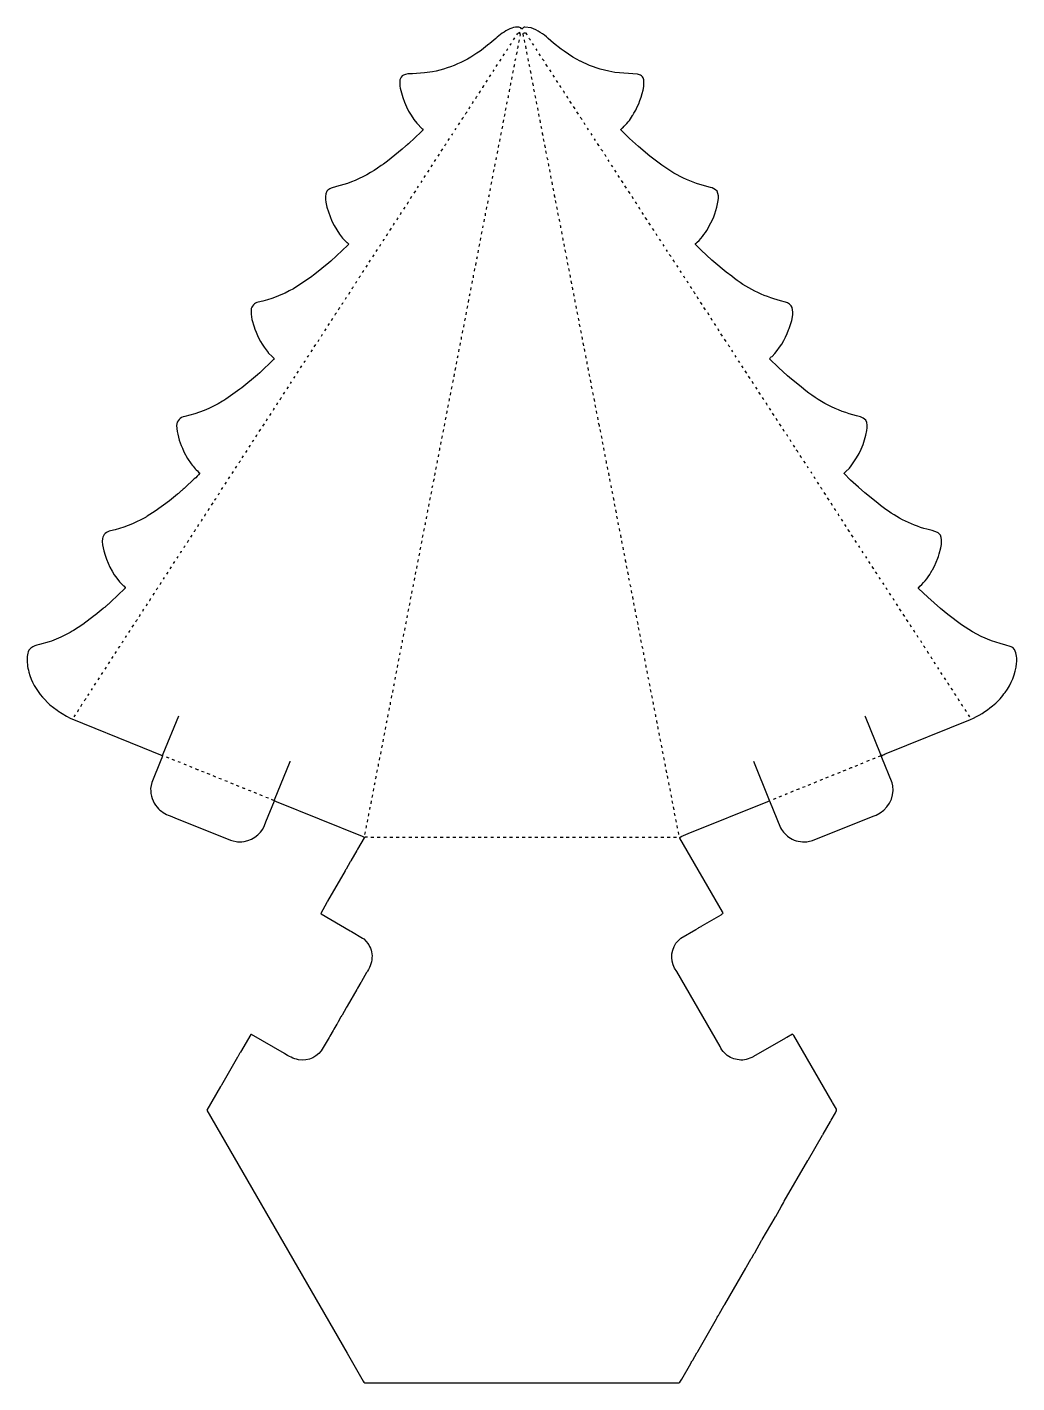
# Model space of a CAD drawing. Extents: x 2 to 7490, y 4 to 5194.
# Drawn here: x 3782 to 7490, y 114 to 5194 of the extents above; entities that cross this region are included whole.
import ezdxf

# ---------------------------------------------------------------- set-up
doc = ezdxf.new("R2010")
doc.units = 0
doc.layers.get('0').update_dxf_attribs({"linetype": 'CONTINUOUS'})

msp = doc.modelspace()

# ---------------------------------------------------------------- linework, layer by layer
at = {"color": 7, "linetype": 'CONTINUOUS'}
for points in [[(5640, 5186), (5637, 5188), (5635, 5188), (5631.82, 5190.76), (5625, 5194, 0.074927), (5598.1, 5190.7, 0.078448), (5543, 5156, -0.150174), (5539, 5153), (5538, 5152), (5516, 5133, -0.150174), (5512, 5130, -0.120676), (5314.923077, 5029.384615), (5301.076923, 5026.615385), (5270.959016, 5022.45082), (5226.023691, 5019.526185, 0.106823), (5191.9, 5014.2, 0.248616), (5179, 4996, 0.082063), (5180.42, 4965.06, 0.118959), (5241.76, 4833.82), (5262, 4813, -0.914692), (5263, 4807), (5258, 4802), (5210.9, 4757.2), (5206, 4753, -0.09902), (5201, 4749), (5186.9, 4736.2), (5132, 4692), (5117, 4681, 0.162278), (5113, 4678), (5108, 4675, -0.064464), (4997.1, 4613.8), (4981.9, 4608.3), (4941.088235, 4596.647059), (4921.1, 4590.7, 0.115872), (4905, 4579, 0.180605), (4901.42, 4538.06, 0.123186), (4963.756098, 4403.804878), (4964, 4403), (4980, 4387), (4981, 4387), (4987, 4381), (4984, 4377), (4920, 4317), (4913, 4311), (4860, 4268), (4844, 4256), (4796.9, 4224.2), (4780, 4214, -0.074173), (4647.9, 4163.3, 0.323111), (4621, 4134), (4621, 4119), (4624.384615, 4099.076923), (4632.3, 4071.1), (4635.3, 4062.1, 0.074145), (4684.756098, 3974.804878), (4685, 3974), (4701, 3958), (4702, 3958), (4708, 3952), (4705, 3948), (4654, 3899), (4645, 3891), (4587, 3843), (4579, 3837), (4526.9, 3800.2), (4519, 3795, 0.129316), (4513.9, 3792.2, -0.085728), (4372.9, 3735.3, 0.359199), (4342, 3701, 0.090509), (4363.7, 3615.9), (4369.8, 3602.9), (4383.230769, 3578.153846), (4396.769231, 3557.846154, 0.069693), (4429, 3523, -0.087635), (4408, 3501), (4373, 3468, -0.076982), (4367, 3463), (4364, 3460, -0.083767), (4359, 3456), (4349, 3447, -0.150174), (4345, 3444), (4315, 3419), (4261.9, 3380.2), (4232, 3361, -0.067868), (4228.9, 3359.2, 0.118981), (4226, 3357), (4223.1, 3355.8, -0.077331), (4094.9, 3306.3, 0.303683), (4064, 3278, 0.08014), (4069.352941, 3231.088235, 0.104206), (4127.756098, 3115.804878), (4128, 3115), (4143, 3100), (4144, 3100), (4150, 3094), (4150, 3092), (4148, 3090), (4096, 3040), (4089, 3034, -0.083767), (4084, 3030, -0.064905), (4076, 3023), (4074, 3021, -0.150174), (4070, 3018), (4067, 3015), (4037.1, 2990.8), (4035, 2989), (3990.9, 2956.2), (3956, 2933, 0.129316), (3950.9, 2930.2), (3943.1, 2925.8, 0.06304), (3938.9, 2923.2), (3908.1, 2907.8), (3872.9, 2893.3), (3865.1, 2890.7), (3828.911765, 2880.352941), (3819.1, 2877.7, 0.20437), (3790.2, 2860.9), (3789, 2859, 0.123507), (3782.569231, 2836.053846, 0.08647), (3788.647059, 2776.911765, 0.110271), (3839.756098, 2682.804878), (3867, 2655), (3894.18, 2634.24), (3897.153846, 2632.230769), (3929.153846, 2612.230769), (3943.9, 2604.8), (4214.9, 2494.8), (4281.8, 2467.6, 0.072178), (4289, 2464, -0.147441), (4286.3, 2455.9), (4282.8, 2447.1), (4249.352941, 2363.911765), (4245, 2341, 0.184717), (4268.76, 2270.82, 0.127915), (4318.1, 2238.2), (4335.9, 2230.8), (4544.1, 2147.3), (4548.9, 2145.7), (4570, 2141), (4587, 2141), (4594.946154, 2142.430769, 0.291839), (4676.3, 2215.9), (4709, 2295), (4709.384615, 2298.923077), (4767.7, 2442.1), (4768, 2444)], [(6972, 2461), (6975.9, 2462.2, -0.131934), (6982, 2464), (6983, 2465), (6986, 2465, -0.084031), (7000.1, 2471.8), (7317.1, 2599.8, 0.067515), (7399.1, 2650.8, 0.070568), (7442, 2696, 0.083767), (7446, 2701, 0.136376), (7489.439024, 2809.95122, 0.142219), (7482, 2862), (7475, 2869), (7464.9, 2873.8), (7448.911765, 2878.647059), (7428.1, 2884.3), (7394.9, 2894.8), (7356.9, 2910.8), (7324.153846, 2928.230769), (7282.846154, 2954.769231), (7231.195122, 2993.243902), (7203.795082, 3015.754098), (7156.240569, 3058.249822), (7122, 3091), (7122, 3094), (7124, 3096), (7127, 3099, 0.087388), (7173.2, 3158.9), (7175, 3162), (7184.2, 3180.9), (7185.2, 3182.9), (7196.3, 3210.9), (7199.3, 3219.9), (7205.384615, 3242.923077), (7208, 3256, 0.121376), (7204, 3290), (7195, 3299), (7192.9, 3299.8, 0.06576), (7153.088235, 3312.352941, -0.099632), (6979.82, 3401.76), (6968.82, 3409.76), (6920.788235, 3448.752941), (6896.77931, 3469.751724), (6867, 3497), (6843, 3521), (6843, 3523), (6847, 3527), (6848, 3528), (6863, 3542), (6869, 3550, 0.121918), (6928.54918, 3683.040984, 0.184221), (6924, 3721, 0.126206), (6903.9, 3733.7, -0.1126), (6699.846154, 3831.769231), (6682.804878, 3844.756098), (6638.216814, 3881.247788), (6630.783186, 3887.752212), (6597, 3918), (6564, 3951, -0.140771), (6573, 3960, 0.105706), (6635.3, 4059.9), (6637.3, 4064.9), (6646.615385, 4095.076923), (6649.405405, 4108.932432, 0.116979), (6648.647059, 4142.911765, 0.237029), (6622.9, 4163.7), (6605.088235, 4168.352941, -0.103864), (6422.18, 4260.24), (6401.804878, 4275.756098), (6355.216814, 4314.247788), (6347.783186, 4320.752212), (6307, 4358), (6286, 4379, -0.316576), (6290, 4386), (6292.9, 4388.2, 0.08411), (6338, 4449, 0.087192), (6371.42, 4543.94, 0.156923), (6367, 4579, 0.144343), (6341.911765, 4593.647059, -0.109873), (6149.846154, 4684.769231), (6115.804878, 4710.756098), (6072.783186, 4746.752212), (6039, 4777), (6007, 4809), (6007, 4811), (6013.1, 4816.8), (6013.9, 4817.2, 0.067961), (6050.8, 4863.1, -0.118981), (6053, 4866, -0.129316), (6055.8, 4871.1, 0.084213), (6092.42, 4970.94), (6093, 4972), (6093, 4996), (6091.647059, 4999.911765, 0.207098), (6080.1, 5014.2), (6072.923077, 5016.615385), (6069.076923, 5017.384615), (5983.94, 5024.58), (5961.067568, 5028.405405), (5929.088235, 5036.352941), (5889.1, 5050.3), (5855.1, 5066.2), (5853.9, 5066.8), (5826.9, 5081.8), (5793.846154, 5103.769231), (5782.846154, 5111.769231), (5754.795082, 5133.754098), (5734.788235, 5150.752941, 0.100468), (5670.932432, 5191.594595), (5647, 5194, 0.209488), (5637, 5188)], [(5592, 5126), (5594.2, 5129.9, 0.103766), (5596, 5133)], [(5617, 5165), (5619.8, 5169.1, -0.329109), (5625, 5173)], [(5669, 5145, -0.122512), (5663, 5153)], [(5579, 5106), (5581.2, 5109.9, 0.112483), (5583, 5113)], [(5616, 5091, -0.084195), (5618, 5100), (5619, 5101)], [(5620, 5114, 0.09779), (5622, 5124)], [(5607, 5044, -0.136847), (5610, 5055)], [(5611, 5068, 0.084195), (5613, 5077)], [(5719, 5066, 0.101477), (5712, 5075)], [(5732, 5046), (5730.8, 5047.9, 0.069519), (5726, 5055)], [(5593, 4975, 0.09779), (5595, 4985)], [(5770, 4987, 0.079116), (5766, 4994)], [(5463, 4927), (5464.8, 4930.1, -0.089283), (5468, 4935)], [(5476, 4947), (5479, 4952, -0.276984), (5481, 4955)], [(5584, 4929, 0.084195), (5586, 4938)], [(5589, 4952, -0.084195), (5591, 4961), (5592, 4962)], [(5783, 4967, 0.116472), (5778, 4975)], [(5796, 4947, 0.116472), (5791, 4955)], [(5809, 4927, 0.116472), (5804, 4935)], [(5425, 4868, -0.150436), (5431, 4877)], [(5438, 4888, -0.133925), (5442, 4895)], [(5451, 4908, -0.147619), (5455, 4915)], [(5398, 4828, 0.119797), (5403, 4836)], [(5411, 4848), (5415, 4853, -0.120666), (5417, 4857)], [(5566, 4836, 0.09779), (5568, 4846)], [(5862, 4848, -0.122512), (5856, 4856)], [(5373, 4789, 0.074103), (5377, 4796)], [(5386, 4809, 0.074103), (5390, 4816)], [(5562, 4813, -0.143429), (5565, 4823)], [(5714, 4788), (5715, 4790, -0.084195), (5713, 4799)], [(5347, 4749), (5350, 4754, 0.184026), (5352, 4757)], [(5544, 4720, -0.084195), (5546, 4729), (5547, 4730)], [(5925, 4749), (5923.8, 4750.9, 0.069519), (5919, 4758)], [(5939, 4729, -0.074378), (5933, 4737)], [(5734, 4696, -0.134143), (5731, 4706)], [(5737, 4673, 0.09779), (5735, 4683)], [(5952, 4709, -0.074378), (5946, 4717)], [(5755, 4581, 0.084195), (5753, 4590)], [(5759, 4556), (5760, 4558, -0.084195), (5758, 4567)], [(5764, 4534, 0.09779), (5762, 4544)], [(6053, 4551, 0.116472), (6048, 4559)], [(6066, 4531, 0.116472), (6061, 4539)], [(5168, 4472, -0.153718), (5172, 4479)], [(5181, 4492, -0.153718), (5185, 4499)], [(5194, 4512, -0.153718), (5198, 4519)], [(5779, 4464, -0.135658), (5776, 4475)], [(6079, 4511, 0.116472), (6074, 4519)], [(5155, 4452, -0.133925), (5159, 4459)], [(5782, 4442, 0.084195), (5780, 4451)], [(5103, 4373), (5105.2, 4376.9, 0.103766), (5107, 4380)], [(5116, 4393), (5118.2, 4396.9, 0.103766), (5120, 4400)], [(5791, 4395, 0.09779), (5789, 4405)], [(5800, 4349, 0.134143), (5797, 4359)], [(6195, 4333, 0.101477), (6188, 4342)], [(6208, 4313), (6206.8, 4314.9, 0.069519), (6202, 4322)], [(5039, 4275), (5041.8, 4279.1, -0.118981), (5044, 4282)], [(5809, 4302, 0.09779), (5807, 4312)], [(5000, 4214), (5001.8, 4217.1, -0.098514), (5005, 4222)], [(5013, 4234), (5014.8, 4237.1, -0.089283), (5018, 4242)], [(5026, 4254), (5027.8, 4257.1, -0.089283), (5031, 4262)], [(5818, 4256, 0.09779), (5816, 4266)], [(5827, 4210, 0.134143), (5824, 4220)], [(6246, 4254, 0.079116), (6242, 4261)], [(6259, 4234, 0.116472), (6254, 4242)], [(6272, 4214, 0.116472), (6267, 4222)], [(4975, 4175, -0.129316), (4977.8, 4180.1), (4979, 4182)], [(5836, 4163, 0.09779), (5834, 4173)], [(6285, 4194, 0.133455), (6279, 4203)], [(4936, 4115, -0.105975), (4941, 4123)], [(4949, 4135, -0.120674), (4955, 4144)], [(4962, 4155, -0.129316), (4964.8, 4160.1), (4966, 4162)], [(5845, 4117, 0.09779), (5843, 4127)], [(5854, 4071, 0.1709), (5851, 4081)], [(6362, 4076, -0.084471), (6358, 4083)], [(4898, 4056, -0.153718), (4902, 4063)], [(5863, 4024, 0.09779), (5861, 4034)], [(6375, 4056, -0.084471), (6371, 4063)], [(4833, 3957), (4835.2, 3960.9, 0.103766), (4837, 3964)], [(5872, 3978, 0.1709), (5869, 3988)], [(6415, 3996, -0.122512), (6409, 4004)], [(4820, 3937), (4822.2, 3940.9, 0.103766), (4824, 3944)], [(5890, 3885, 0.09779), (5888, 3895)], [(6478, 3897), (6476.8, 3898.9, 0.069519), (6472, 3906)], [(5372, 3838, 0.09779), (5374, 3848)], [(5899, 3839, 0.1709), (5896, 3849)], [(4705, 3759, -0.153718), (4709, 3766)], [(4718, 3779, -0.165523), (4722, 3786)], [(4730, 3798), (4731.3, 3800.9, 0.068364), (4733, 3804), (4735, 3806)], [(5363, 3792, 0.09779), (5365, 3802)], [(6542, 3798, 0.116472), (6537, 3806)], [(6555, 3778, 0.116472), (6550, 3786)], [(4679, 3719, -0.133925), (4683, 3726)], [(4692, 3739, -0.153718), (4696, 3746)], [(5354, 3746, 0.09779), (5356, 3756)], [(5926, 3698, 0.218648), (5923, 3710)], [(4639, 3659, 0.065914), (4644, 3667)], [(5336, 3653, 0.09779), (5338, 3663)], [(4614, 3620), (4616.2, 3623.9, 0.103766), (4618, 3627)], [(4627, 3640), (4629.2, 3643.9, 0.103766), (4631, 3647)], [(5327, 3607, 0.09779), (5329, 3617)], [(6671, 3600, 0.101477), (6664, 3609)], [(4576, 3562), (4578.8, 3566.1, -0.118981), (4581, 3569)], [(5318, 3560, 0.09779), (5320, 3570)], [(5953, 3559, 0.067304), (5952, 3570)], [(6684, 3580), (6682.8, 3581.9, 0.069519), (6678, 3589)], [(5309, 3514, 0.09779), (5311, 3524)], [(6709, 3541, 0.079116), (6705, 3548)], [(6722, 3521, 0.079116), (6718, 3528)], [(6735, 3501, 0.069701), (6730, 3509)], [(5300, 3468, 0.084195), (5302, 3477)], [(6748, 3481, 0.069701), (6743, 3489)], [(6761, 3461, 0.093322), (6755, 3470)], [(4486, 3422, -0.129316), (4488.8, 3427.1), (4490, 3429)], [(4499, 3442, -0.129316), (4501.8, 3447.1), (4503, 3449)], [(5291, 3421, 0.063906), (5293, 3431)], [(5278, 3352, -0.099788), (5281, 3362)], [(5282, 3375, 0.09779), (5284, 3385)], [(6812, 3382, 0.116472), (6807, 3390)], [(6825, 3362), (6822.230769, 3367.153846, -0.092595), (6821, 3370)], [(4409, 3303, -0.256569), (4411, 3307, -0.212214), (4413, 3310), (4413, 3311)], [(4422, 3323, -0.110923), (4426, 3330)], [(4435, 3343, -0.153718), (4439, 3350)], [(5273, 3329, 0.084195), (5275, 3338)], [(4382, 3263), (4384, 3265, -0.129316), (4386.8, 3270.1), (4388, 3272)], [(5264, 3282, 0.063906), (5266, 3292)], [(4344, 3204), (4346.2, 3207.9, 0.103766), (4348, 3211)], [(4357, 3224), (4359.2, 3227.9, 0.103766), (4361, 3231)], [(4370, 3244), (4372.2, 3247.9, 0.103766), (4374, 3251)], [(5251, 3213, -0.143429), (5254, 3223)], [(5255, 3236, 0.084195), (5257, 3245)], [(6025, 3188), (6026, 3190, -0.084195), (6024, 3199)], [(6954, 3164), (6952.8, 3165.9, 0.069519), (6948, 3173)], [(4280, 3106), (4283, 3110, -0.212214), (4285, 3113)], [(5228, 3097, 0.084195), (5230, 3106)], [(5233, 3120, -0.084195), (5235, 3129), (5236, 3130)], [(6039, 3120, 0.084195), (6037, 3129)], [(6045, 3096, -0.134143), (6042, 3106)], [(4267, 3086), (4270, 3090, -0.212214), (4272, 3093)], [(7005, 3085, 0.116472), (7000, 3093)], [(7018, 3065, 0.116472), (7013, 3073)], [(7031, 3045, 0.116472), (7026, 3053)], [(4216, 3006, -0.133925), (4220, 3013)], [(4229, 3026, -0.133925), (4233, 3033)], [(4190, 2966, -0.150436), (4196, 2975)], [(4203, 2986, -0.133925), (4207, 2993)], [(5201, 2958, 0.084195), (5203, 2967)], [(6066, 2981, 0.084195), (6064, 2990)], [(6070, 2956), (6071, 2958, -0.084195), (6069, 2967)], [(4151, 2907, 0.074103), (4155, 2914)], [(4163, 2926, 0.105975), (4168, 2934)], [(6075, 2934, 0.063906), (6073, 2944)], [(4125, 2867), (4128, 2872, 0.184026), (4130, 2875)], [(4138, 2887), (4139, 2889, 0.15463), (4142, 2894)], [(6090, 2864, -0.09411), (6087, 2874)], [(6093, 2842, 0.084195), (6091, 2851)], [(7147, 2867, 0.101477), (7140, 2876)], [(7160, 2847), (7156.8, 2851.9, 0.095372), (7154, 2856)], [(6102, 2795, 0.063906), (6100, 2805)], [(7174, 2827, -0.074378), (7168, 2835)], [(6111, 2749, 0.084195), (6109, 2758)], [(6117, 2725, -0.09411), (6114, 2735)], [(6120, 2702, 0.09779), (6118, 2712)], [(7237, 2728), (7235.8, 2729.9, 0.069519), (7231, 2737)], [(3997, 2670, -0.072465), (4003, 2678)], [(6129, 2656, 0.09779), (6127, 2666)], [(7288, 2649, 0.116472), (7283, 2657)], [(3959, 2610, -0.110923), (3963, 2617)], [(4289, 2464, -0.129902), (4292.2, 2470.9), (4350, 2613)], [(6138, 2610, 0.084195), (6136, 2619)], [(6503, 2444), (6562.482759, 2297.793103), (6563, 2295), (6604.8, 2193.9, 0.128106), (6641.9, 2154.8, 0.149413), (6703.06, 2141.58), (6708.94, 2142.42), (6724.9, 2146.3), (6951.9, 2237.3), (6963.1, 2241.8, 0.345162), (7025.384615, 2351.076923), (7022.647059, 2362.911765), (6984.7, 2457.9), (6982, 2464), (6983, 2465), (6979.441176, 2471.264706), (6923.2, 2610.1), (6922, 2612)], [(7301, 2629, 0.116472), (7296, 2637)], [(6147, 2563, 0.09779), (6145, 2573)], [(6156, 2517, 0.09779), (6154, 2527)], [(6165, 2471, 0.084195), (6163, 2480)], [(6950, 2452), (6953.9, 2453.2, -0.0734), (6960, 2455)], [(4424, 2411, -0.108388), (4413, 2415)], [(6174, 2424, 0.09779), (6172, 2434)], [(6183, 2378, 0.1709), (6180, 2388)], [(6797, 2390), (6802.1, 2391.8, -0.113888), (6806, 2393)], [(6819, 2399), (6822.9, 2400.2, -0.0734), (6829, 2402)], [(6862, 2415, -0.128309), (6873, 2420)], [(4599, 2340, -0.081845), (4589, 2344)], [(5088, 2377, 0.09779), (5090, 2387)], [(6665, 2337), (6671.1, 2338.8, -0.138157), (6676, 2340)], [(5057, 2159), (5049.04878, 2158.560976, 0.129758), (5046, 2157), (5045, 2156), (5020.2, 2113.9), (5019.8, 2113.1, -0.06304), (5017.2, 2108.9), (4995, 2070, 0.120666), (4993, 2066), (4977, 2039, 0.079147), (4974, 2033), (4907.8, 1919.1, -0.113019), (4905, 1915), (4904.8, 1914.1), (4882, 1873), (4884, 1871), (4992.1, 1808.2), (4997.1, 1805.2), (5038.804878, 1780.756098), (5043.195122, 1777.243902), (5053, 1768), (5053.247059, 1767.211765, -0.169242), (5074.45082, 1714.040984, -0.154812), (5057.2, 1656.9, -0.089283), (5054, 1652), (5034.8, 1618.1, -0.113019), (5032, 1614), (5020.2, 1592.9, -0.089283), (5017, 1588), (4981, 1525, 0.079147), (4978, 1519), (4962, 1492, 0.079147), (4959, 1486), (4958, 1485), (4947.8, 1467.1, 0.065958), (4944.8, 1462.1, -0.06304), (4942.2, 1457.9), (4931, 1439, -0.129316), (4928.2, 1433.9), (4916, 1413, -0.129316), (4913.2, 1407.9), (4891.8, 1370.1, -0.317033), (4799.06, 1324.42, -0.091346), (4745.846154, 1348.769231), (4664.1, 1396.2), (4623, 1420), (4621, 1420), (4620, 1419), (4581.2, 1352.9), (4580.8, 1352.1, -0.113019), (4578, 1348), (4572.8, 1338.1, -0.06304), (4570.2, 1333.9), (4510, 1230, -0.129316), (4507.2, 1224.9), (4456, 1136), (4981.769231, 224.846154), (5041.769231, 120.846154, 0.106663), (5047, 114), (6224, 114, 0.102903), (6234.8, 128.1), (6268.8, 187.1, -0.067868), (6273, 194, -0.129316), (6275.8, 199.1), (6291.8, 227.1, -0.089283), (6295, 232), (6365, 354, 0.079147), (6368, 360), (6371.2, 364.9, -0.113019), (6374, 369, -0.129316), (6376.8, 374.1), (6392.8, 402.1, -0.089283), (6396, 407), (6396.2, 407.9), (6475, 544, -0.129316), (6477.8, 549.1), (6493.8, 577.1, -0.089283), (6497, 582), (6505.2, 596.9, -0.113019), (6508, 601), (6534, 647, 0.120666), (6536, 651), (6584.2, 733.9, -0.113019), (6587, 738), (6606.8, 773.1, -0.118981), (6609, 776), (6616, 789, 0.079147), (6619, 795), (6707.2, 946.9, -0.113019), (6710, 951), (6762, 1042, 0.120666), (6764, 1046), (6792, 1094, 0.120666), (6794, 1098), (6811, 1126, -0.133925), (6815, 1133), (6815, 1139), (6799.769231, 1164.846154), (6798.230769, 1167.153846), (6655, 1416), (6650, 1421), (6627.9, 1408.2), (6627.1, 1407.8, 0.06304), (6622.9, 1405.2), (6504.1, 1336.8, 0.06304), (6499.9, 1334.2), (6497.1, 1332.8), (6476.088235, 1325.647059), (6470, 1324, -0.130799), (6417.1, 1333.2, -0.151597), (6378.2, 1374.1), (6215.8, 1655.9, -0.324083), (6213, 1761), (6216, 1765, 0.071068), (6222, 1772), (6231, 1780), (6287.1, 1812.8), (6296, 1818, -0.079147), (6302, 1821, -0.114561), (6306.9, 1824.2), (6309, 1826, 0.082763), (6311.9, 1827.2), (6382.9, 1868.2, 0.077832), (6390, 1875), (6387.8, 1878.9), (6228, 2155), (6228, 2158), (6232, 2161), (6258.9, 2172.3), (6557.1, 2292.8, -0.119692), (6563, 2295)], [(4621, 2331), (4614.1, 2333.3, -0.089945), (4611, 2335)], [(5046, 2157), (5038.846154, 2161.769231), (4716.9, 2291.8), (4709, 2295, -0.09929), (4698, 2300)], [(6201, 2285, 0.09779), (6199, 2295)], [(6622, 2319), (6626.1, 2320.7, 0.105796), (6631, 2323)], [(6643, 2328, 0.081845), (6653, 2332)], [(5061, 2238, 0.09779), (5063, 2248)], [(6210, 2239, 0.1709), (6207, 2249)], [(5052, 2192, 0.09779), (5054, 2202)]]:
    msp.add_lwpolyline(points, format="xyb", dxfattribs=at)
for points in [[(5605, 5146), (5610, 5154)], [(5625, 5137), (5627, 5147)], [(5642, 5159), (5641, 5170), (5642, 5171), (5645, 5173), (5649, 5173), (5654.2, 5166.1), (5655, 5165)], [(5647, 5137), (5645, 5147)], [(5680, 5126), (5676, 5133)], [(5566, 5086), (5571, 5094)], [(5652, 5113), (5650, 5124)], [(5656, 5091), (5654, 5101)], [(5693, 5106), (5689, 5113)], [(5706, 5086), (5701, 5094)], [(5528, 5028), (5532, 5034)], [(5540, 5046), (5545, 5054)], [(5553, 5066), (5558, 5074)], [(5602, 5021), (5604, 5031)], [(5661, 5067), (5659, 5077)], [(5665, 5045), (5663, 5054)], [(5670, 5020), (5668, 5031)], [(5745, 5027), (5740, 5034)], [(5502, 4988), (5507, 4995)], [(5515, 5008), (5520, 5015)], [(5598, 4998), (5600, 5008)], [(5674, 4998), (5672, 5008)], [(5679, 4974), (5677, 4985)], [(5758, 5007), (5753, 5014)], [(5489, 4967), (5489.7, 4968.1), (5493, 4974), (5494, 4975)], [(5683, 4952), (5681, 4961)], [(5688, 4928), (5686, 4938)], [(5575, 4882), (5577, 4892)], [(5580, 4905), (5581, 4914)], [(5692, 4905), (5690, 4915)], [(5697, 4881), (5695, 4892)], [(5822, 4908), (5816, 4916)], [(5835, 4888), (5829, 4896)], [(5571, 4859), (5573, 4869)], [(5701, 4859), (5699, 4869)], [(5706, 4835), (5704, 4846)], [(5848, 4868), (5842, 4876)], [(5873, 4828), (5869, 4836)], [(5360, 4769), (5365, 4777)], [(5557, 4789), (5559, 4799)], [(5710, 4813), (5708, 4822)], [(5719, 4766), (5717, 4776)], [(5886, 4809), (5882, 4816)], [(5899, 4789), (5895, 4796)], [(5912, 4769), (5908, 4776)], [(5334, 4729), (5340, 4738)], [(5548, 4743), (5550, 4753)], [(5553, 4766), (5554, 4775)], [(5724, 4742), (5722, 4753)], [(5728, 4720), (5726, 4730)], [(5296, 4670), (5301, 4678)], [(5309, 4690), (5314, 4698)], [(5322, 4710), (5327, 4718)], [(5535, 4672), (5536, 4682)], [(5539, 4697), (5541, 4706)], [(5963, 4690), (5959, 4697)], [(5976, 4670), (5972, 4677)], [(5270, 4630), (5275, 4638)], [(5283, 4650), (5288, 4658)], [(5526, 4627), (5527, 4636)], [(5530, 4650), (5532, 4660)], [(5742, 4650), (5740, 4660)], [(5746, 4627), (5744, 4637)], [(5989, 4650), (5984, 4658)], [(6002, 4630), (5997, 4638)], [(5232, 4572), (5238, 4580)], [(5245, 4592), (5249, 4598)], [(5258, 4612), (5262, 4618)], [(5517, 4581), (5518, 4589)], [(5521, 4604), (5523, 4614)], [(5751, 4603), (5749, 4614)], [(6015, 4611), (6009, 4619)], [(6028, 4591), (6022, 4599)], [(6041, 4571), (6035, 4579)], [(5206, 4531), (5206.7, 4532.1), (5210, 4538), (5211, 4539)], [(5219, 4552), (5224, 4560)], [(5508, 4533), (5509, 4543)], [(5512, 4558), (5514, 4567)], [(5494, 4465), (5496, 4474)], [(5499, 4487), (5500, 4497)], [(5503, 4511), (5505, 4521)], [(5769, 4511), (5767, 4521)], [(5773, 4488), (5771, 4498)], [(6092, 4492), (6087, 4499)], [(6105, 4472), (6098, 4481)], [(5128, 4412), (5134, 4421)], [(5141, 4432), (5147, 4441)], [(5485, 4418), (5487, 4428)], [(5490, 4442), (5491, 4450)], [(5787, 4418), (5785, 4428)], [(6118, 4452), (6111, 4461)], [(6131, 4432), (6125, 4440)], [(6143, 4412), (6139, 4420)], [(5476, 4372), (5478, 4382)], [(5481, 4394), (5482, 4404)], [(5796, 4372), (5794, 4382)], [(6156, 4393), (6152, 4400)], [(6169, 4373), (6165, 4380)], [(5064, 4313), (5069, 4321)], [(5077, 4333), (5082, 4341)], [(5090, 4353), (5095, 4361)], [(5467, 4326), (5469, 4335)], [(5472, 4348), (5473, 4358)], [(5805, 4325), (5803, 4335)], [(6182, 4353), (6178, 4360)], [(5052, 4295), (5057, 4302)], [(5458, 4279), (5460, 4289)], [(5463, 4301), (5464, 4312)], [(5814, 4279), (5812, 4289)], [(6221, 4294), (6216, 4301)], [(6234, 4274), (6229, 4281)], [(5445, 4209), (5446, 4219)], [(5449, 4233), (5451, 4243)], [(5454, 4255), (5455, 4265)], [(5823, 4232), (5821, 4243)], [(4987, 4194), (4992, 4202)], [(5436, 4162), (5437, 4173)], [(5440, 4187), (5442, 4196)], [(5832, 4186), (5830, 4196)], [(6298, 4175), (6292, 4183)], [(5427, 4116), (5428, 4126)], [(5431, 4140), (5433, 4150)], [(5841, 4140), (5839, 4150)], [(6311, 4155), (6305, 4163)], [(6324, 4135), (6318, 4143)], [(6337, 4115), (6332, 4123)], [(4910, 4076), (4915, 4083)], [(4922, 4095), (4928, 4103)], [(5418, 4070), (5419, 4080)], [(5422, 4094), (5424, 4103)], [(5850, 4093), (5848, 4103)], [(6349, 4095), (6345, 4103)], [(4872, 4016), (4876, 4024)], [(4885, 4036), (4889, 4044)], [(5409, 4023), (5410, 4034)], [(5413, 4047), (5415, 4057)], [(5859, 4047), (5857, 4057)], [(6388, 4036), (6381, 4045)], [(6401, 4016), (6395, 4025)], [(4846, 3977), (4851, 3985)], [(4858, 3996), (4864, 4005)], [(5395, 3955), (5397, 3964)], [(5400, 3977), (5401, 3987)], [(5404, 4001), (5406, 4011)], [(5868, 4000), (5866, 4011)], [(5877, 3954), (5875, 3964)], [(6426, 3977), (6422, 3984)], [(6439, 3957), (6435, 3964)], [(4807, 3917), (4812, 3925)], [(5386, 3908), (5388, 3918)], [(5391, 3931), (5392, 3941)], [(5881, 3931), (5880, 3941)], [(5886, 3908), (5884, 3918)], [(6452, 3937), (6448, 3944)], [(6465, 3917), (6460, 3925)], [(4769, 3859), (4773, 3865)], [(4782, 3879), (4786, 3885)], [(4794, 3897), (4799, 3905)], [(5377, 3862), (5379, 3872)], [(5382, 3884), (5383, 3895)], [(5895, 3861), (5893, 3872)], [(6491, 3878), (6485, 3886)], [(6504, 3858), (6498, 3866)], [(4743, 3819), (4748, 3826)], [(4756, 3839), (4761, 3846)], [(5368, 3815), (5370, 3825)], [(5904, 3815), (5902, 3825)], [(6517, 3838), (6512, 3845)], [(6530, 3818), (6524, 3826)], [(5359, 3769), (5361, 3779)], [(5909, 3791), (5907, 3802)], [(5913, 3769), (5911, 3779)], [(6568, 3759), (6563, 3766)], [(5346, 3699), (5347, 3709)], [(5350, 3723), (5352, 3732)], [(5917, 3746), (5916, 3756)], [(5922, 3723), (5920, 3732)], [(6581, 3739), (6575, 3747)], [(6594, 3719), (6588, 3727)], [(4652, 3679), (4658, 3688)], [(4665, 3699), (4671, 3708)], [(5341, 3676), (5343, 3686)], [(5931, 3676), (5929, 3686)], [(5936, 3652), (5934, 3663)], [(6607, 3699), (6601, 3707)], [(6619, 3679), (6615, 3687)], [(6632, 3660), (6628, 3667)], [(4601, 3600), (4606, 3608)], [(5332, 3630), (5334, 3640)], [(5940, 3630), (5938, 3640)], [(5944, 3607), (5943, 3617)], [(6645, 3640), (6641, 3647)], [(6658, 3620), (6654, 3627)], [(4588, 3580), (4593, 3588)], [(5323, 3584), (5325, 3593)], [(5949, 3584), (5947, 3593)], [(6698, 3560), (6692, 3568)], [(4537, 3501), (4542, 3509)], [(4550, 3521), (4555, 3529)], [(4563, 3542), (4568, 3549)], [(5314, 3537), (5316, 3547)], [(5958, 3537), (5956, 3547)], [(5963, 3513), (5961, 3524)], [(4511, 3461), (4516, 3469)], [(4524, 3481), (4529, 3489)], [(5305, 3491), (5307, 3500), (5308, 3501)], [(5967, 3491), (5965, 3501)], [(5971, 3468), (5970, 3477)], [(4473, 3403), (4479, 3411)], [(5287, 3398), (5289, 3408)], [(5296, 3444), (5298, 3454)], [(5976, 3445), (5974, 3454)], [(5981, 3420), (5979, 3431)], [(5985, 3398), (5983, 3408)], [(6774, 3442), (6768, 3450)], [(6787, 3422), (6781, 3430)], [(6800, 3402), (6794, 3410)], [(4447, 3362), (4447.7, 3363.1), (4451, 3369), (4452, 3370)], [(4460, 3383), (4465, 3391)], [(5990, 3374), (5988, 3385)], [(5994, 3352), (5992, 3361)], [(5269, 3305), (5271, 3315)], [(5998, 3329), (5997, 3338)], [(6003, 3305), (6001, 3315)], [(6838, 3343), (6833, 3350)], [(6851, 3323), (6846, 3330)], [(6864, 3303), (6857, 3312)], [(4396, 3283), (4400, 3291)], [(5260, 3259), (5262, 3269)], [(6008, 3281), (6006, 3292)], [(6012, 3259), (6010, 3269)], [(6877, 3283), (6871, 3292)], [(6890, 3263), (6885, 3271)], [(6017, 3235), (6015, 3246)], [(6021, 3213), (6019, 3222)], [(6902, 3244), (6898, 3251)], [(6915, 3224), (6911, 3231)], [(6928, 3204), (6924, 3211)], [(4305, 3144), (4310, 3152)], [(4318, 3164), (4323, 3172)], [(4331, 3184), (4336, 3192)], [(5237, 3143), (5239, 3153)], [(5242, 3166), (5244, 3176)], [(5246, 3189), (5248, 3199)], [(6030, 3166), (6028, 3176)], [(6035, 3142), (6033, 3153)], [(6941, 3184), (6936, 3192)], [(6967, 3145), (6961, 3153)], [(4293, 3126), (4297, 3132)], [(6980, 3125), (6975, 3132)], [(6993, 3105), (6988, 3112)], [(4241, 3045), (4241.7, 3046.1), (4245, 3052), (4246, 3053)], [(4254, 3065), (4254.7, 3066.1), (4258, 3072), (4259, 3073)], [(5219, 3050), (5221, 3060)], [(5224, 3072), (5225, 3082)], [(6048, 3073), (6046, 3083)], [(6053, 3049), (6051, 3060)], [(5210, 3004), (5212, 3014)], [(5215, 3027), (5217, 3037)], [(6057, 3027), (6055, 3037)], [(6062, 3003), (6060, 3014)], [(7044, 3026), (7039, 3033)], [(7057, 3006), (7051, 3014)], [(4176, 2946), (4182, 2955)], [(5206, 2981), (5207, 2989)], [(7070, 2986), (7064, 2994)], [(7083, 2966), (7077, 2974)], [(7095, 2946), (7091, 2954)], [(5188, 2888), (5189, 2897)], [(5192, 2911), (5194, 2921)], [(5197, 2933), (5198, 2943)], [(6080, 2911), (6078, 2921)], [(6084, 2888), (6082, 2898)], [(7108, 2926), (7104, 2934)], [(7121, 2907), (7117, 2914)], [(4112, 2847), (4117, 2855)], [(5179, 2842), (5180, 2850)], [(5183, 2865), (5185, 2874)], [(7134, 2887), (7130, 2894)], [(4074, 2788), (4079, 2796)], [(4087, 2808), (4092, 2816)], [(4100, 2828), (4105, 2836)], [(5170, 2794), (5171, 2804)], [(5174, 2818), (5176, 2828)], [(6098, 2818), (6096, 2828)], [(7185, 2808), (7181, 2815)], [(7198, 2788), (7194, 2795)], [(4048, 2748), (4053, 2756)], [(4061, 2768), (4066, 2776)], [(5161, 2749), (5162, 2758)], [(5165, 2772), (5167, 2782)], [(6107, 2772), (6105, 2782)], [(7211, 2768), (7206, 2776)], [(7224, 2748), (7219, 2756)], [(4010, 2690), (4014, 2696)], [(4023, 2710), (4027, 2716)], [(4035, 2728), (4040, 2736)], [(5152, 2701), (5153, 2711)], [(5156, 2726), (5158, 2735)], [(7250, 2709), (7244, 2717)], [(7263, 2689), (7257, 2697)], [(3984, 2649), (3989, 2658)], [(5138, 2633), (5140, 2643)], [(5143, 2655), (5144, 2665)], [(5147, 2679), (5149, 2689)], [(6125, 2679), (6123, 2689)], [(6134, 2633), (6132, 2643)], [(7276, 2669), (7270, 2677)], [(3971, 2629), (3971.7, 2630.1), (3975, 2636), (3976, 2637)], [(5129, 2587), (5131, 2596)], [(5134, 2609), (5135, 2619)], [(6142, 2585), (6143, 2586), (6141.3, 2594.1), (6141, 2596)], [(7314, 2610), (7309, 2617)], [(5120, 2540), (5122, 2550)], [(5125, 2562), (5126, 2572)], [(6152, 2540), (6150, 2550)], [(5111, 2494), (5113, 2503)], [(5116, 2516), (5117, 2526)], [(6161, 2493), (6159, 2503)], [(4314, 2455), (4304, 2459)], [(4335, 2446), (4326, 2450)], [(4357, 2438), (4348, 2441)], [(5102, 2447), (5104, 2457)], [(5107, 2470), (5108, 2480)], [(6170, 2447), (6168, 2457)], [(6928, 2443), (6938, 2447)], [(4379, 2429), (4370, 2432)], [(4401, 2420), (4392, 2423)], [(4446, 2402), (4436, 2405)], [(4468, 2393), (4457, 2397)], [(4489, 2384), (4479, 2388)], [(5093, 2401), (5095, 2411)], [(5098, 2423), (5099, 2433)], [(6179, 2400), (6177, 2411)], [(6839, 2408), (6840, 2407.5), (6851, 2411)], [(6884, 2425), (6895, 2429)], [(6906, 2434), (6915, 2437)], [(4510, 2376), (4501, 2379)], [(4533, 2367), (4523, 2370)], [(4555, 2358), (4545, 2361)], [(4577, 2349), (4567, 2352)], [(5080, 2331), (5081, 2341)], [(5084, 2355), (5086, 2364)], [(6188, 2354), (6186, 2364)], [(6192, 2331), (6191, 2341)], [(6687, 2346), (6697, 2349)], [(6709, 2354), (6719, 2358)], [(6731, 2363), (6741, 2367)], [(6753, 2372), (6763, 2376)], [(6775, 2381), (6785, 2385)], [(4643, 2322), (4633, 2326)], [(4664, 2314), (4654, 2317)], [(4687, 2305), (4676, 2308)], [(5071, 2284), (5072, 2295)], [(5075, 2308), (5077, 2318)], [(6197, 2308), (6195, 2318)], [(6578, 2301), (6588, 2305)], [(6600, 2310), (6610, 2314)], [(5066, 2262), (5068, 2271)], [(6206, 2261), (6204, 2272)], [(5057, 2215), (5059, 2225)], [(6215, 2215), (6213, 2225)], [(6219, 2192), (6218, 2202)], [(5048, 2169), (5050, 2179)], [(5070, 2159), (5081, 2159)], [(5094, 2159), (5105, 2159)], [(5118, 2159), (5128, 2159)], [(5141, 2159), (5152, 2159)], [(5165, 2159), (5176, 2159)], [(5188, 2159), (5199, 2159)], [(5212, 2159), (5223, 2159)], [(5236, 2159), (5246, 2159)], [(5259, 2159), (5270, 2159)], [(5283, 2159), (5294, 2159)], [(5306, 2159), (5317, 2159)], [(5330, 2159), (5341, 2159)], [(5354, 2159), (5365, 2159)], [(5377, 2159), (5388, 2159)], [(5401, 2159), (5412, 2159)], [(5425, 2159), (5435, 2159)], [(5448, 2159), (5459, 2159)], [(5472, 2159), (5483, 2159)], [(5495, 2159), (5506, 2159)], [(5519, 2159), (5530, 2159)], [(5543, 2159), (5553, 2159)], [(5566, 2159), (5577, 2159)], [(5590, 2159), (5601, 2159)], [(5614, 2159), (5624, 2159)], [(5637, 2159), (5648, 2159)], [(5661, 2159), (5672, 2159)], [(5684, 2159), (5695, 2159)], [(5708, 2159), (5719, 2159)], [(5732, 2159), (5742, 2159)], [(5755, 2159), (5766, 2159)], [(5779, 2159), (5790, 2159)], [(5802, 2159), (5813, 2159)], [(5826, 2159), (5837, 2159)], [(5850, 2159), (5861, 2159)], [(5873, 2159), (5884, 2159)], [(5897, 2159), (5908, 2159)], [(5921, 2159), (5931, 2159)], [(5944, 2159), (5955, 2159)], [(5968, 2159), (5979, 2159)], [(5991, 2159), (6002, 2159)], [(6015, 2159), (6026, 2159)], [(6039, 2159), (6049, 2159)], [(6062, 2159), (6073, 2159)], [(6086, 2159), (6097, 2159)], [(6110, 2159), (6120, 2159)], [(6133, 2159), (6144, 2159)], [(6157, 2159), (6168, 2159)], [(6180, 2159), (6191, 2159)], [(6204, 2159), (6215, 2159)], [(6224, 2169), (6222, 2179)]]:
    msp.add_lwpolyline(points, dxfattribs=at)
at = {"color": 119, "linetype": 'CONTINUOUS'}
msp.add_lwpolyline([(5629, 5160, 0.223801), (5630, 5170), (5630, 5171), (5627, 5174), (5625, 5173), (5628, 5170), (5630, 5170)], format="xyb", dxfattribs=at)

doc.saveas('drawing.dxf')
